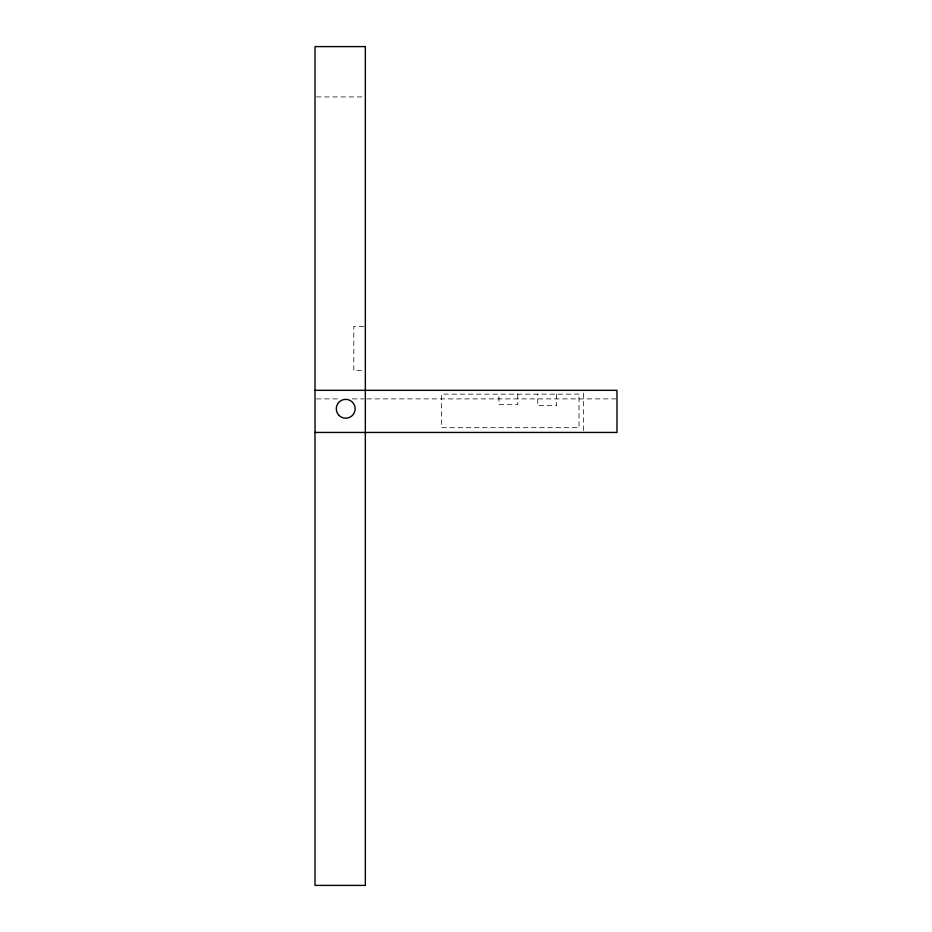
<?xml version="1.0" encoding="UTF-8"?>
<svg xmlns="http://www.w3.org/2000/svg" width="932" height="932" viewBox="0 0 932 932"><rect width="100%" height="100%" fill="white"/><g stroke="black" fill="none" stroke-linecap="round" stroke-linejoin="round"><path stroke-width="0.7" stroke-dasharray="4.66 3.5" d="M316.449 96.928L363.911 96.928M363.899 326.55L353.81 326.55L353.81 370.587L363.899 370.587M316.449 398.896L339.458 398.896M352.401 398.896L363.911 398.896M366.8 398.896L616.984 398.896M583.432 393.188L583.432 431.05M556.614 394.131L556.614 405.665L537.741 405.665L537.741 394.131M517.819 394.131L517.819 404.616L498.946 404.616L498.946 394.131M579.028 394.131L441.465 394.131L441.465 427.683L579.028 427.683L579.028 394.131"/><path stroke-width="1.4" d="M315.016 390.333L616.984 390.333L616.984 432.448L315.016 432.448M365.344 46.6L315.016 46.6L315.016 885.4L365.344 885.4L365.344 46.6M339.038 415.451A9.437 9.437 0 0 0 354.824 411.222A9.437 9.437 0 0 0 343.267 399.665A9.437 9.437 0 0 0 339.038 415.451"/></g></svg>
